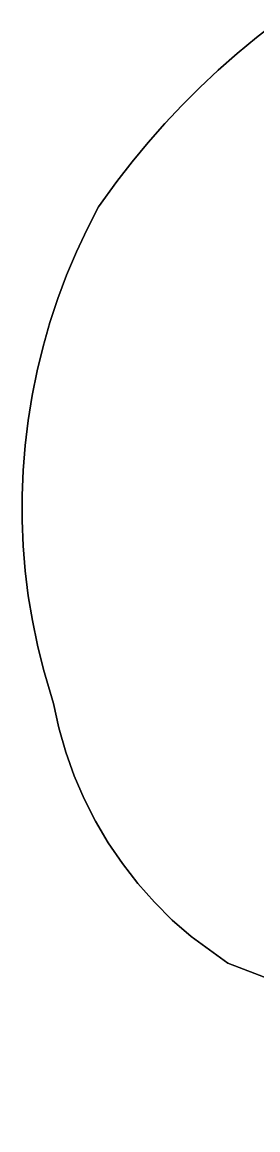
# Model space of a CAD drawing. Header units: inches. Extents: x 130170 to 284068, y 377793 to 804530.
# Drawn here: x 191955.87 to 191965.61, y 669260.27 to 669306.13 of the extents above; entities that cross this region are included whole.
import ezdxf

# ---------------------------------------------------------------- set-up
doc = ezdxf.new("R2010")
doc.units = ezdxf.units.IN
doc.header["$MEASUREMENT"] = 0
doc.layers.add('muni_il', color=7, linetype='Continuous')

msp = doc.modelspace()

# ---------------------------------------------------------------- linework, layer by layer
at = {"layer": 'muni_il'}
for points in [[(191982.371, 669260.268), (191964.376, 669267.169), (191962.863, 669268.271), (191962.08, 669268.955), (191961.343, 669269.688), (191960.654, 669270.467), (191960.015, 669271.288), (191959.431, 669272.148), (191958.902, 669273.044), (191958.432, 669273.971), (191958.022, 669274.927), (191957.673, 669275.907), (191957.388, 669276.907), (191957.167, 669277.923), (191956.75, 669279.327), (191956.502, 669280.337), (191956.294, 669281.356), (191956.128, 669282.383), (191956.002, 669283.416), (191955.918, 669284.452), (191955.876, 669285.491), (191955.874, 669286.37), (191955.874, 669286.531), (191955.915, 669287.571), (191955.997, 669288.607), (191956.12, 669289.64), (191956.284, 669290.667), (191956.489, 669291.687), (191956.735, 669292.697), (191957.021, 669293.697), (191957.347, 669294.685), (191957.711, 669295.659), (191958.115, 669296.618), (191958.556, 669297.56), (191959.035, 669298.483), (191959.784, 669299.525), (191960.421, 669300.348), (191961.083, 669301.15), (191961.77, 669301.931), (191962.482, 669302.689), (191963.217, 669303.425), (191963.974, 669304.138), (191964.754, 669304.826), (191965.555, 669305.49), (191966.377, 669306.128)], [(191966.377, 669306.128), (191965.555, 669305.49), (191964.754, 669304.826), (191963.974, 669304.138), (191963.217, 669303.425), (191962.482, 669302.689), (191961.77, 669301.931), (191961.083, 669301.15), (191960.421, 669300.348), (191959.784, 669299.525), (191959.035, 669298.483), (191958.556, 669297.56), (191958.115, 669296.618), (191957.711, 669295.659), (191957.347, 669294.685), (191957.021, 669293.697), (191956.735, 669292.697), (191956.489, 669291.687), (191956.284, 669290.667), (191956.12, 669289.64), (191955.997, 669288.607), (191955.915, 669287.571), (191955.874, 669286.531), (191955.874, 669286.37), (191955.876, 669285.491), (191955.918, 669284.452), (191956.002, 669283.416), (191956.128, 669282.383), (191956.294, 669281.356), (191956.502, 669280.337), (191956.75, 669279.327), (191957.167, 669277.923), (191957.388, 669276.907), (191957.673, 669275.907), (191958.022, 669274.927), (191958.432, 669273.971), (191958.902, 669273.044), (191959.431, 669272.148), (191960.015, 669271.288), (191960.654, 669270.467), (191961.343, 669269.688), (191962.08, 669268.955), (191962.863, 669268.271), (191964.376, 669267.169), (191982.371, 669260.268)]]:
    msp.add_lwpolyline(points, dxfattribs=at)

doc.saveas('drawing.dxf')
